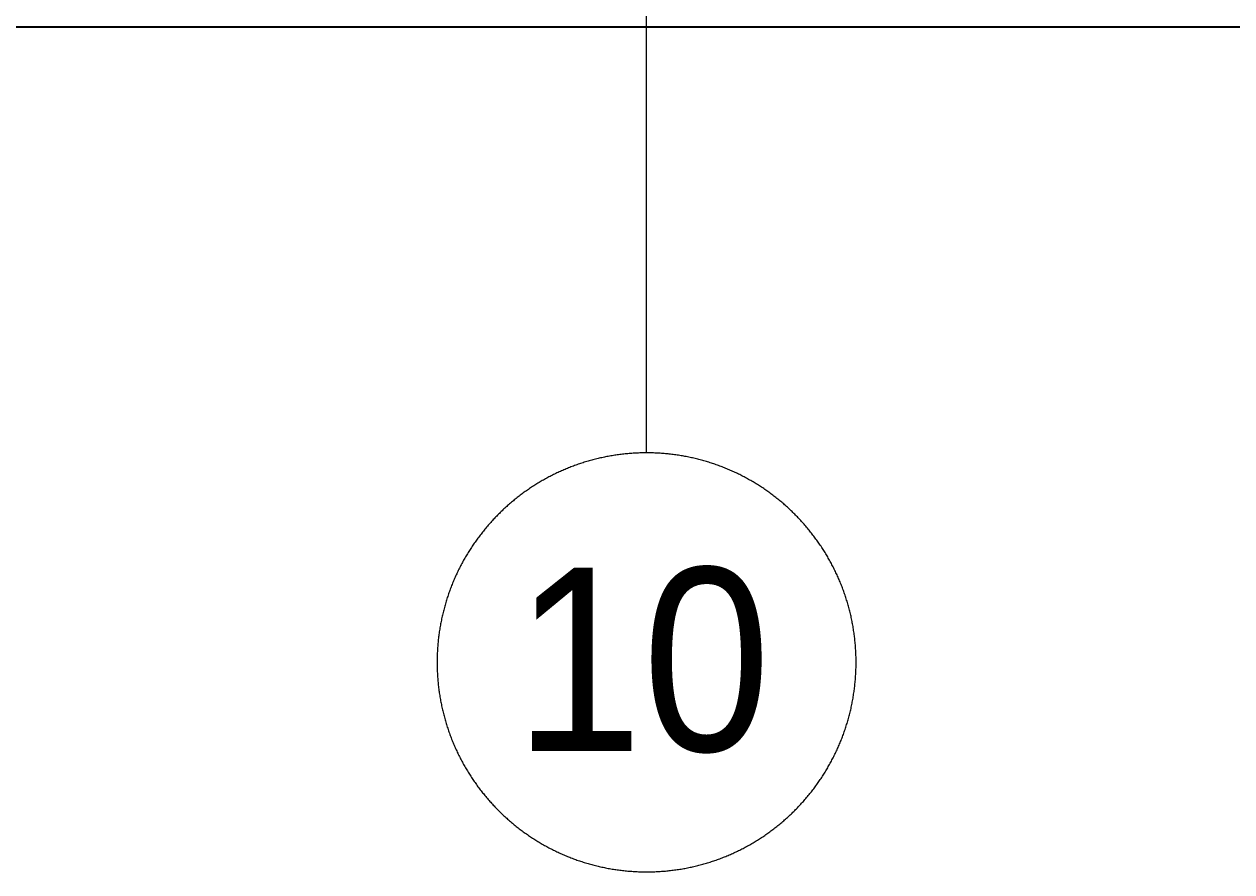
# Model space of a CAD drawing. Header units: millimetres. Extents: x 3914 to 443608, y -156176 to 78197.
# Drawn here: x 53490 to 58102, y -149619 to -146382 of the extents above; entities that cross this region are included whole.
import ezdxf

# ---------------------------------------------------------------- set-up
doc = ezdxf.new("R2010")
doc.units = ezdxf.units.MM
doc.linetypes.add('50_200_ШТРИХ_1Т_ш5_п1_п1_', pattern=[700, 500, -100, 0, -100])
doc.layers.add('Оси', color=7, linetype='Continuous', lineweight=9)
doc.layers.add('Оси-1', color=7, linetype='50_200_ШТРИХ_1Т_ш5_п1_п1_', lineweight=9)
doc.styles.add('Arial', font='arial.ttf', dxfattribs={"width": 0.9, "height": 700})

# ---------------------------------------------------------------- blocks, each defined once
blk = doc.blocks.new('Ось сетки - D8-29747960-Объем проектирования 1 этажа')
at = {"layer": 'Оси-1'}
for start, end in [(360, 180), (180, 360)]:
    blk.add_arc((0, 0), 4, start, end, dxfattribs=at)

msp = doc.modelspace()

# ---------------------------------------------------------------- linework, layer by layer
msp.add_line((98537, -146392.7), (25967, -146392.7))
at = {"layer": 'Оси'}
msp.add_lwpolyline([(55867, -148019), (55867, -143019), (55867, -123714.7), (55867, -118714.7)], dxfattribs=at)

# ---------------------------------------------------------------- block references
at = {"layer": 'Оси-1', "xscale": 199.9999999999999, "yscale": 199.9999999999999, "zscale": 199.9999999999999}
msp.add_blockref('Ось сетки - D8-29747960-Объем проектирования 1 этажа', (55867, -148819), dxfattribs=at)

# ---------------------------------------------------------------- texts
at = {"layer": 'Оси', "insert": (55361.8, -148457.7), "char_height": 700, "width": 1212.151, "attachment_point": 1, "style": 'Arial'}
msp.add_mtext('10', dxfattribs=at)

doc.saveas('drawing.dxf')
